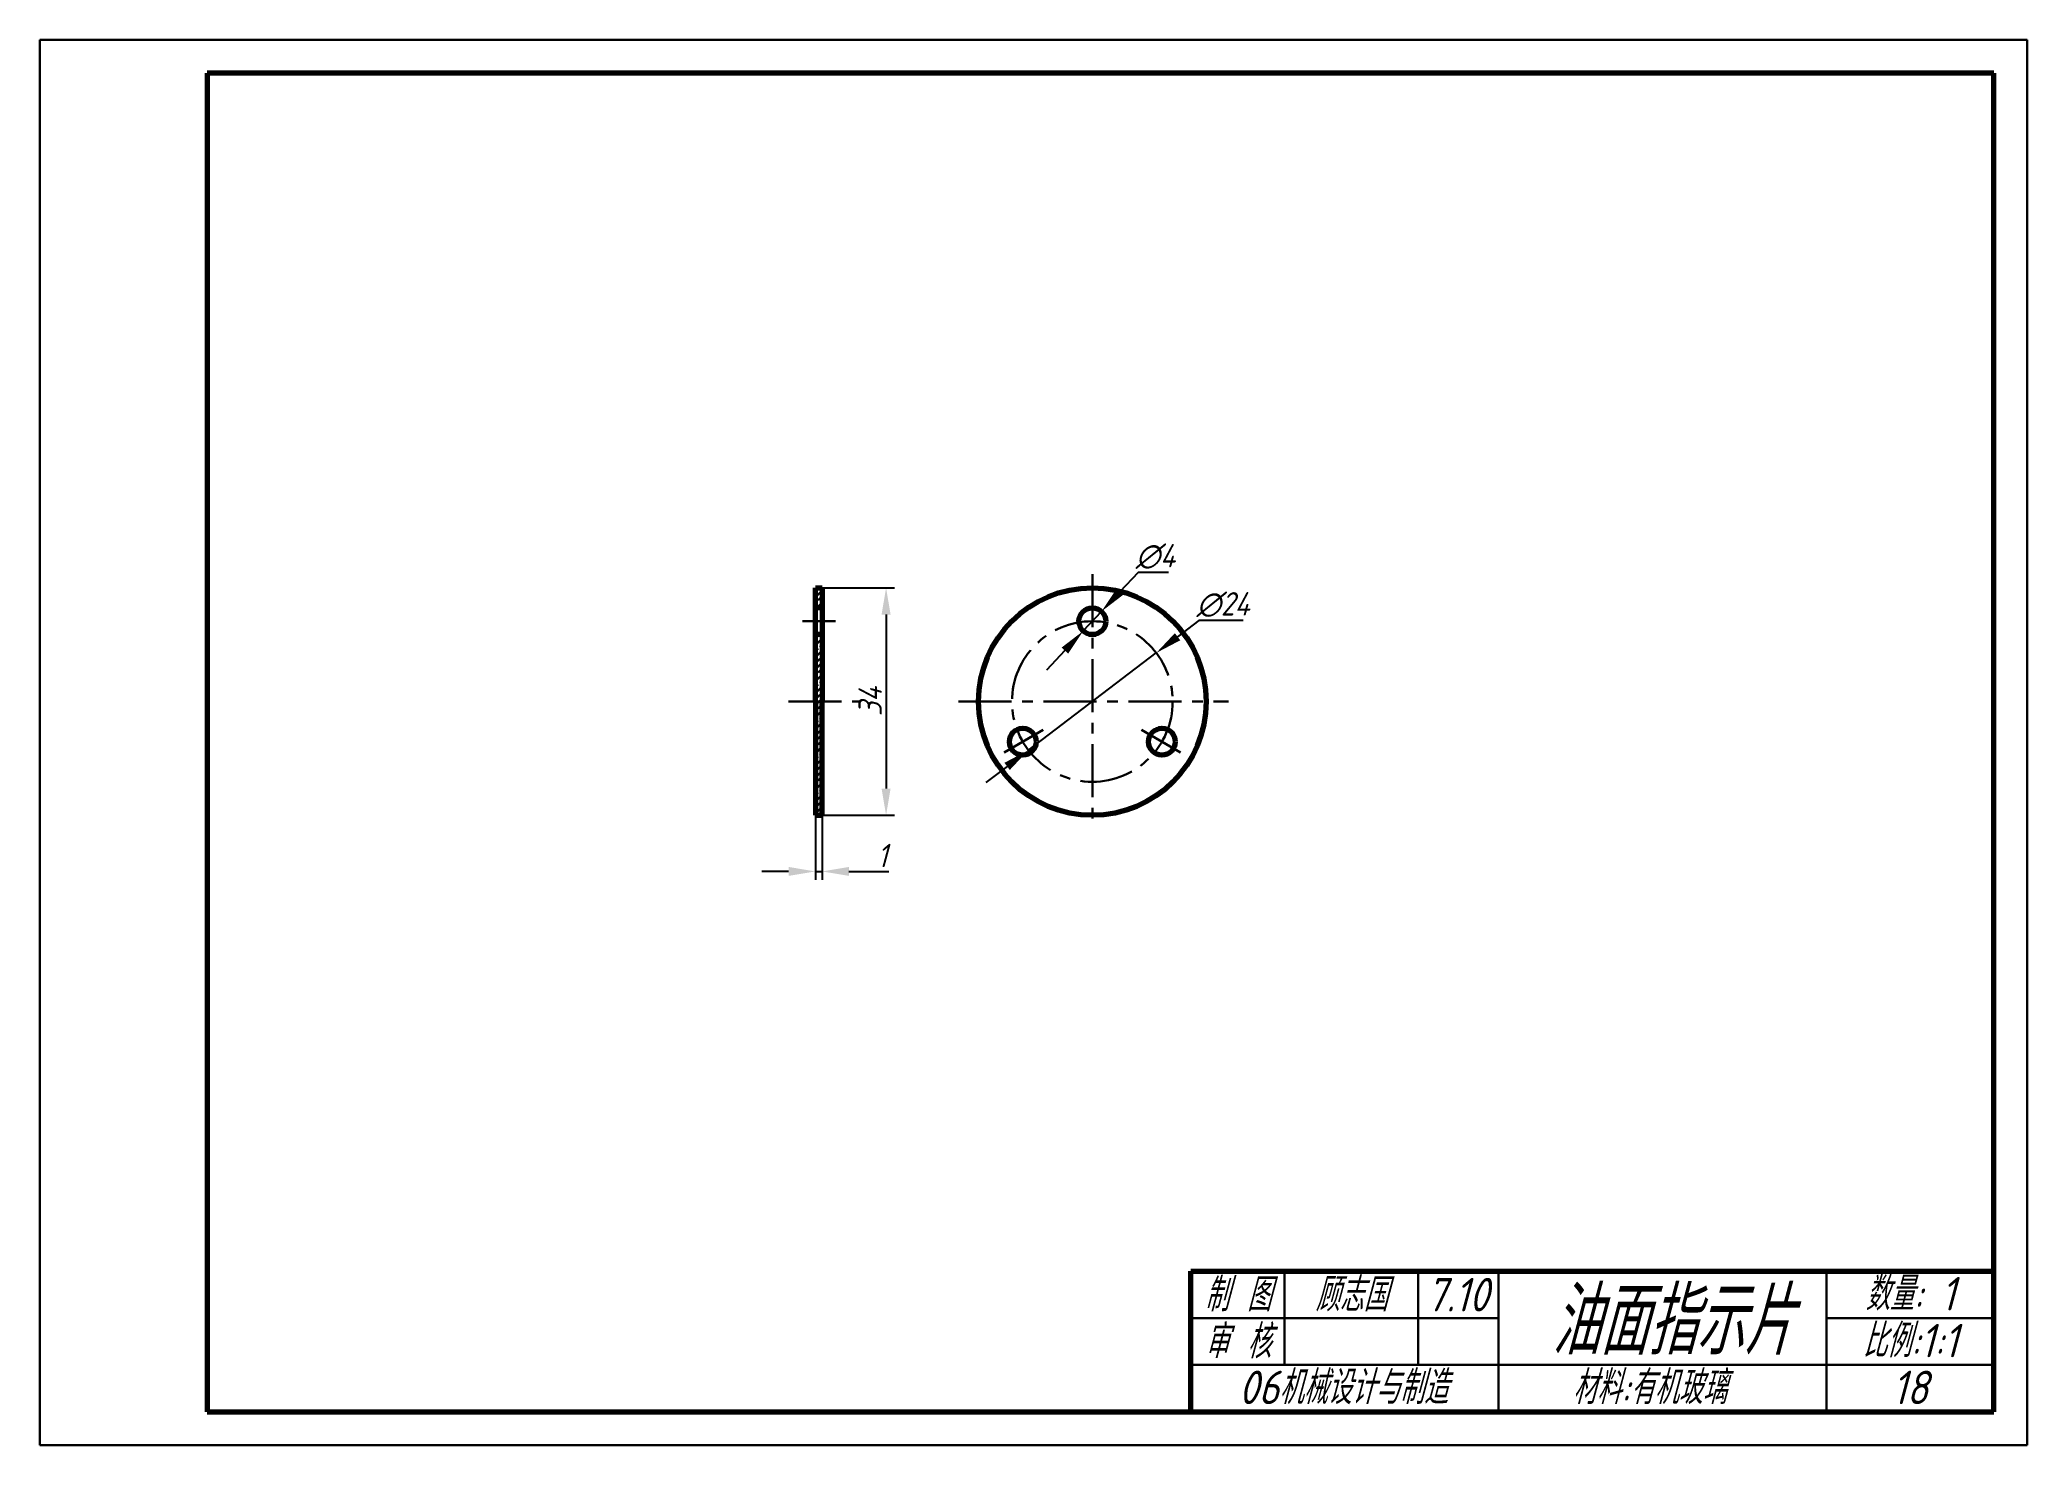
# Model space of a CAD drawing. Header units: millimetres. Extents: x -88 to 209, y 127 to 337.
import ezdxf

# ---------------------------------------------------------------- set-up
doc = ezdxf.new("R2010")
doc.units = ezdxf.units.MM
doc.header["$LTSCALE"] = 0.125
doc.linetypes.add('CENTERX2', pattern=[101.6, 63.5, -12.7, 12.7, -12.7])
for name, color, linetype, lineweight in [('文字', 6, 'Continuous', 30), ('标注线', 5, 'Continuous', 30), ('点划线', 3, 'CENTERX2', 30), ('粗实线', 7, 'Continuous', 70), ('细实线', 2, 'Continuous', 30)]:
    doc.layers.add(name, color=color, linetype=linetype, lineweight=lineweight)
doc.styles.add('样式 1', font='gbeitc.shx', dxfattribs={"bigfont": 'gbcbig.shx'})
doc.dimstyles.new('ISO-25', dxfattribs={"dimtxt": 3.5, "dimasz": 4, "dimexe": 1.25, "dimexo": 0, "dimtad": 1, "dimdsep": 46, "dimtxsty": '样式 1', "dimcen": 2.5, "dimadec": 0, "dimazin": 0, "dimtfac": 1, "dimtmove": 0, "dimatfit": 3, "dimfxl": 0, "dimtolj": 1, "dimarcsym": 0})

# ---------------------------------------------------------------- blocks, each defined once
blk = doc.blocks.new('*D2')
at = {"layer": 'Defpoints', "color": 0}
for p in [(28.42, 255.12), (28.42, 221.12), (37.98, 221.12)]:
    blk.add_point(p, dxfattribs=at)
at = {"layer": '标注线', "color": 0, "lineweight": -2}
for p, q in [((28.42, 255.12), (39.23, 255.12)), ((37.98, 251.12), (37.98, 225.12)), ((28.42, 221.12), (39.23, 221.12))]:
    blk.add_line(p, q, dxfattribs=at)
at = {"layer": '标注线', "color": 0}
for points in [[(37.31, 251.12), (38.65, 251.12), (37.98, 255.12)], [(37.31, 225.12), (38.65, 225.12), (37.98, 221.12)]]:
    blk.add_solid(points, dxfattribs=at)
at = {"layer": '标注线', "color": 0, "insert": (35.6, 238.12), "char_height": 3.5, "attachment_point": 5, "rotation": 90, "style": '样式 1'}
blk.add_mtext('\\A1;34', dxfattribs=at)
blk = doc.blocks.new('*D3')
at = {"layer": 'Defpoints', "color": 0}
for p in [(27.42, 221.12), (28.42, 221.12), (28.42, 212.73)]:
    blk.add_point(p, dxfattribs=at)
at = {"layer": '标注线', "color": 0, "lineweight": -2}
for p, q in [((27.42, 221.12), (27.42, 211.48)), ((28.42, 221.12), (28.42, 211.48)), ((23.42, 212.73), (19.42, 212.73)), ((27.42, 212.73), (28.42, 212.73)), ((32.42, 212.73), (38.4, 212.73))]:
    blk.add_line(p, q, dxfattribs=at)
at = {"layer": '标注线', "color": 0}
for points in [[(23.42, 213.4), (23.42, 212.07), (27.42, 212.73)], [(32.42, 213.4), (32.42, 212.07), (28.42, 212.73)]]:
    blk.add_solid(points, dxfattribs=at)
at = {"layer": '标注线', "color": 0, "insert": (37.41, 215.11), "char_height": 3.5, "attachment_point": 5, "style": '样式 1'}
blk.add_mtext('\\A1;1', dxfattribs=at)
blk = doc.blocks.new('*D4')
at = {"layer": 'Defpoints', "color": 0}
for p in [(70.17, 251.58), (67.44, 248.66)]:
    blk.add_point(p, dxfattribs=at)
at = {"layer": '标注线', "color": 0, "lineweight": -2}
for p, q in [((75.63, 257.42), (72.9, 254.5)), ((80.19, 257.42), (75.63, 257.42)), ((67.44, 248.66), (70.17, 251.58)), ((64.7, 245.73), (61.97, 242.81))]:
    blk.add_line(p, q, dxfattribs=at)
at = {"layer": '标注线', "color": 0}
for points in [[(72.41, 254.95), (73.39, 254.04), (70.17, 251.58)], [(64.22, 246.19), (65.19, 245.28), (67.44, 248.66)]]:
    blk.add_solid(points, dxfattribs=at)
at = {"layer": '标注线', "color": 0, "insert": (78.22, 259.8), "char_height": 3.5, "attachment_point": 5, "style": '样式 1'}
blk.add_mtext('\\A1;∅4', dxfattribs=at)
blk = doc.blocks.new('*D5')
at = {"layer": 'Defpoints', "color": 0}
for p in [(78.35, 245.38), (59.25, 230.85)]:
    blk.add_point(p, dxfattribs=at)
at = {"layer": '标注线', "color": 0, "lineweight": -2}
for p, q in [((84.72, 250.23), (81.53, 247.8)), ((91.32, 250.23), (84.72, 250.23)), ((59.25, 230.85), (78.35, 245.38)), ((56.07, 228.43), (52.88, 226.01))]:
    blk.add_line(p, q, dxfattribs=at)
at = {"layer": '标注线', "color": 0}
for points in [[(81.13, 248.33), (81.94, 247.27), (78.35, 245.38)], [(55.66, 228.96), (56.47, 227.9), (59.25, 230.85)]]:
    blk.add_solid(points, dxfattribs=at)
at = {"layer": '标注线', "color": 0, "insert": (88.33, 252.6), "char_height": 3.5, "attachment_point": 5, "style": '样式 1'}
blk.add_mtext('\\A1;∅24', dxfattribs=at)

msp = doc.modelspace()

# ---------------------------------------------------------------- hatches: boundary and pattern name
at = {"layer": '细实线'}
h = msp.add_hatch(dxfattribs=at)
h.set_pattern_fill('ANSI33', color=256, scale=0.2, style=0)
h.paths.add_polyline_path([(27.423, 238.116), (28.423, 238.116), (28.423, 248.116), (27.423, 248.116)])
h.paths.add_polyline_path([(28.423, 255.116), (27.423, 255.116), (27.423, 252.116), (28.423, 252.116)])
h.paths.add_polyline_path([(27.423, 221.116), (28.423, 221.116), (28.423, 238.116), (27.423, 238.116)])

# ---------------------------------------------------------------- linework, layer by layer
at = {"layer": '点划线'}
for p, q in [((68.801, 257.172), (68.801, 219.974)), ((30.426, 250.116), (25.468, 250.116)), ((23.383, 238.116), (34.059, 238.116)), ((48.784, 238.116), (89.17, 238.116)), ((61.454, 233.875), (55.624, 230.509)), ((76.148, 233.875), (81.978, 230.509))]:
    msp.add_line(p, q, dxfattribs=at)
msp.add_circle((68.801, 238.116), 12, dxfattribs=at)
at = {"layer": '粗实线'}
for p, q in [((-63.491, 331.996), (-63.491, 131.996)), ((203.509, 331.996), (-63.491, 331.996)), ((203.509, 131.996), (203.509, 331.996)), ((27.423, 238.116), (27.423, 255.116)), ((27.423, 255.116), (28.423, 255.116)), ((28.423, 255.116), (28.423, 238.116)), ((28.423, 252.116), (27.423, 252.116)), ((28.423, 248.116), (27.423, 248.116)), ((27.423, 238.116), (27.423, 221.116)), ((28.423, 221.116), (28.423, 238.116)), ((27.423, 221.116), (28.423, 221.116)), ((83.509, 152.996), (203.509, 152.996)), ((83.509, 131.996), (83.509, 152.996)), ((178.509, 152.996), (203.509, 152.996)), ((178.509, 152.996), (178.509, 152.996)), ((-63.491, 131.996), (203.509, 131.996))]:
    msp.add_line(p, q, dxfattribs=at)
for centre, radius in [((68.801, 238.116), 17), ((68.801, 250.116), 2), ((58.409, 232.116), 2), ((79.193, 232.116), 2)]:
    msp.add_circle(centre, radius, dxfattribs=at)
at = {"layer": '细实线'}
for p, q in [((-88.491, 336.996), (-88.491, 126.996)), ((208.509, 336.996), (-88.491, 336.996)), ((208.509, 126.996), (208.509, 336.996)), ((97.509, 152.996), (97.509, 138.996)), ((117.509, 152.996), (117.509, 138.996)), ((129.509, 152.996), (129.509, 131.996)), ((178.509, 152.996), (178.509, 131.996)), ((83.509, 145.996), (129.509, 145.996)), ((178.509, 145.996), (203.509, 145.996)), ((203.509, 138.996), (83.509, 138.996)), ((-88.491, 126.996), (208.509, 126.996))]:
    msp.add_line(p, q, dxfattribs=at)

# ---------------------------------------------------------------- texts
at = {"layer": '文字', "char_height": 5, "attachment_point": 5, "style": '样式 1'}
for s, insert, width in [('制 图', (90.509, 149.496), 14), ('顾志国', (107.489, 149.496), 14), ('7.10', (123.35, 149.496), 14), ('数量: 1', (191.009, 149.632), 25), ('审 核', (90.509, 142.496), 14), ('比例:1:1', (191.009, 142.632), 25), ('06机械设计与制造', (106.282, 135.632), 43.62334), ('材料:有机玻璃', (152.041, 135.632), 25), ('18', (191.009, 135.632), 25)]:
    msp.add_mtext(s, dxfattribs=dict(at, insert=insert, width=width))
at = {"layer": '文字', "insert": (155.332, 145.542), "char_height": 10, "attachment_point": 5, "style": '样式 1'}
msp.add_mtext('油面指示片', dxfattribs=at)

# ---------------------------------------------------------------- dimensions: what is measured, and where the dimension line sits
at = {"layer": '标注线'}
for p1, p2, picture, middle in [((67.435, 248.655), (70.167, 251.577), '*D4', (78.224, 259.796)), ((59.251, 230.85), (78.351, 245.382), '*D5', (88.333, 250.225))]:
    dim = msp.add_diameter_dim_2p(p1=p1, p2=p2, dimstyle='ISO-25', override={"dimtoh": 1}, dxfattribs=at)
    dim.commit()
    dim.dimension.update_dxf_attribs({"geometry": picture, "text_midpoint": middle})
dim = msp.add_linear_dim(base=(37.98, 221.116), p1=(28.423, 255.116), p2=(28.423, 221.116), angle=90, dimstyle='ISO-25', dxfattribs=at)
dim.commit()
dim.dimension.update_dxf_attribs({"geometry": '*D2', "text_midpoint": (35.605, 238.116)})
dim = msp.add_linear_dim(base=(28.423, 212.733), p1=(27.423, 221.116), p2=(28.423, 221.116), dimstyle='ISO-25', dxfattribs=at)
dim.commit()
dim.dimension.update_dxf_attribs({"geometry": '*D3', "text_midpoint": (37.413, 215.108)})

doc.saveas('drawing.dxf')
